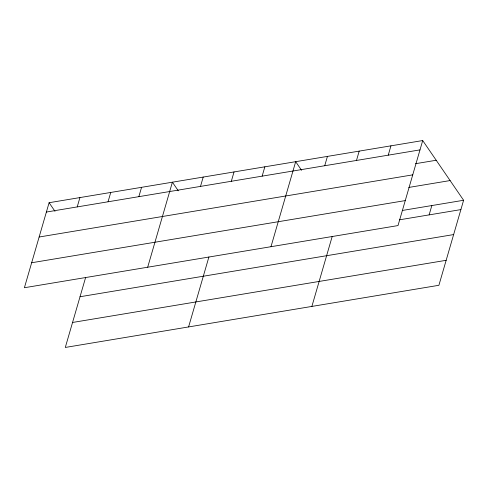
<?xml version="1.0" encoding="UTF-8"?>
<svg xmlns="http://www.w3.org/2000/svg" width="488" height="488" viewBox="0 0 488 488"><rect width="100%" height="100%" fill="white"/><g stroke="black" fill="none" stroke-linecap="round" stroke-linejoin="round"><path stroke-width="0.73" d="M49.099 202.709L24.4 287.731L398.007 225.572L422.706 140.55L49.099 202.709L55.004 211.334M77.214 206.912L79.922 197.579M85.626 277.471L65.294 347.45L438.901 285.291L463.6 200.269L422.706 140.55M108.037 201.782L110.746 192.455M138.854 196.658L141.569 187.325M147.687 267.217L172.392 182.195L178.297 190.82M200.501 186.398L203.209 177.071M188.588 326.936L208.913 256.956M231.324 181.274L234.033 171.941M262.147 176.144L264.856 166.811M270.98 246.702L295.679 161.687L301.584 170.306M324.727 165.731L327.436 156.398M311.875 306.427L332.206 236.442M356.484 160.448L359.192 151.115M388.241 155.166L390.949 145.833M429.135 214.885L431.843 205.552M46.39 212.042L419.991 149.883M415.52 163.7L436.199 160.259M39.132 237.016L412.738 174.856M408.749 187.441L450.107 180.56M31.659 262.751L405.26 200.592M402.301 210.468L463.6 200.269M399.593 219.801L460.892 209.602M80.026 296.741L453.633 234.576M72.553 322.47L446.154 260.311"/></g></svg>
